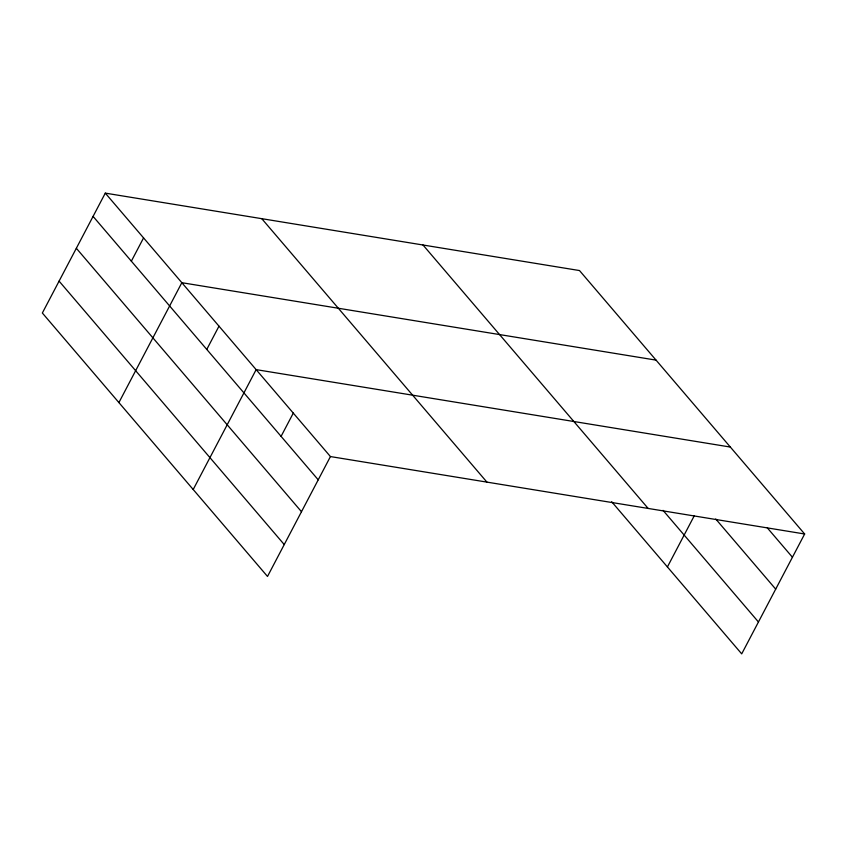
<?xml version="1.0" encoding="UTF-8"?>
<svg xmlns="http://www.w3.org/2000/svg" width="847" height="847" viewBox="0 0 847 847"><rect width="100%" height="100%" fill="white"/><g stroke="black" fill="none" stroke-linecap="round" stroke-linejoin="round"><path stroke-width="1.27" d="M105.293 193.127L42.35 313.009L267.504 576.447L330.436 456.565L105.293 193.127L579.496 270.553L804.65 533.991L741.707 653.873L611.682 501.731M131.349 261.172L143.566 237.912M118.898 402.579L181.84 282.697L656.054 360.123M206.774 349.419L218.992 326.169M193.201 489.513L256.143 369.631L730.347 447.057M281.077 436.364L293.295 413.103M667.415 566.939L694.265 515.791M330.436 456.565L804.65 533.991M767.107 527.617L792.443 557.252M715.747 518.999L775.704 589.141M663.042 510.36L758.457 621.994M423.013 245.005L648.156 508.444M261.776 218.674L486.93 482.123M93.075 216.387L318.228 479.826M76.336 248.266L301.49 511.715M59.089 281.119L284.243 544.568"/></g></svg>
